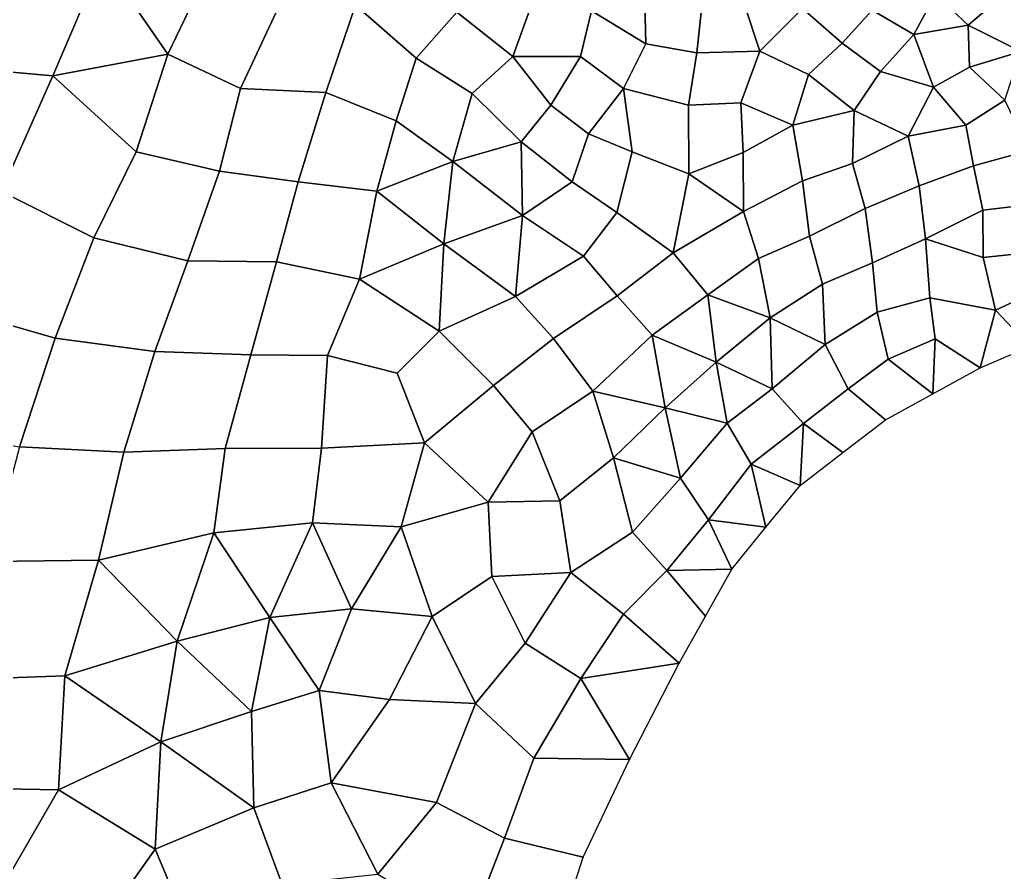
# Model space of a CAD drawing. Extents: x 391089 to 406232, y 6461839 to 6471033.
# Drawn here: x 401975.3 to 402247, y 6469359 to 6469594.2 of the extents above; entities that cross this region are included whole.
import ezdxf

# ---------------------------------------------------------------- set-up
doc = ezdxf.new("R2010")
doc.units = 0
for name, color, linetype in [('MESH_BOUND', 25, 'CONTINUOUS'), ('MESH_ELEMS', 18, 'CONTINUOUS'), ('MESH_NODES', 18, 'CONTINUOUS')]:
    doc.layers.add(name, color=color, linetype=linetype)

msp = doc.modelspace()

# ---------------------------------------------------------------- linework, layer by layer
at = {"layer": 'MESH_BOUND', "color": 25}
for points in [[(402240.329, 6469498.2, 2.571), (402254.011, 6469504.06, 2.618)], [(402227.283, 6469491.03, 2.203), (402240.329, 6469498.2, 2.571)], [(402214.239, 6469483.86, 1.941), (402227.283, 6469491.03, 2.203)], [(402202.432, 6469474.8, 1.767), (402214.239, 6469483.86, 1.941)], [(402190.647, 6469465.71, 1.743), (402202.432, 6469474.8, 1.767)], [(402181.229, 6469454.18, 1.91), (402190.647, 6469465.71, 1.743)], [(402171.823, 6469442.65, 1.991), (402181.229, 6469454.18, 1.91)], [(402164.562, 6469429.65, 2.295), (402171.823, 6469442.65, 1.991)], [(402157.3, 6469416.66, 2.506), (402164.562, 6469429.65, 2.295)], [(402143.581, 6469390.17, 1.931), (402157.3, 6469416.66, 2.506)], [(402130.835, 6469363.17, 1.652), (402143.581, 6469390.17, 1.931)], [(402121.69, 6469334.8, 1.685), (402130.835, 6469363.17, 1.652)]]:
    msp.add_polyline3d(points, dxfattribs=at)
at = {"layer": 'MESH_ELEMS', "color": 178}
for points in [[(401998.166, 6469610.77, 1.86), (401970.397, 6469611.85, 0.048), (401956.59, 6469581.18, -0.246), (401984.472, 6469578.67, 0.352)], [(401998.166, 6469610.77, 1.86), (401984.472, 6469578.67, 0.352), (402016.18, 6469584.67, 1.669), (401998.166, 6469610.77, 1.86)], [(402026.656, 6469606.54, 1.649), (401998.166, 6469610.77, 1.86), (402016.18, 6469584.67, 1.669), (402026.656, 6469606.54, 1.649)], [(402016.18, 6469584.67, 1.669), (402036.231, 6469575.18, 2.049), (402046.044, 6469596.27, 1.688), (402026.656, 6469606.54, 1.649)], [(402082.269, 6469606.38, 1.696), (402067.953, 6469598.22, 1.854), (402084.748, 6469583.57, 1.987), (402095.924, 6469596.25, 1.804)], [(402191.335, 6469597.26, 1.451), (402184.708, 6469606.45, 1.586), (402175.173, 6469598.8, 1.421), (402179.552, 6469585.48, 1.197)], [(402210.565, 6469596.81, 1.492), (402222.054, 6469590.14, 1.545), (402227.999, 6469601.21, 0.724), (402216.215, 6469605.97, 1.617)], [(402237.026, 6469592.7, 1.079), (402246.847, 6469601.13, 0.995), (402236.85, 6469608.21, 0.997), (402227.999, 6469601.21, 0.724)], [(402200.256, 6469604.4, 1.416), (402191.335, 6469597.26, 1.451), (402202.244, 6469587.71, 1.433), (402210.565, 6469596.81, 1.492)], [(402133.121, 6469596.6, 1.666), (402148.046, 6469587.51, 1.952), (402147.759, 6469602.59, 1.295), (402133.121, 6469596.6, 1.666)], [(402148.046, 6469587.51, 1.952), (402162.142, 6469585.05, 1.789), (402163.455, 6469597.06, 1.27), (402147.759, 6469602.59, 1.295)], [(402222.054, 6469590.14, 1.545), (402237.026, 6469592.7, 1.079), (402227.999, 6469601.21, 0.724), (402222.054, 6469590.14, 1.545)], [(402251.584, 6469585.41, 1.922), (402261.022, 6469595.74, 1.793), (402246.847, 6469601.13, 0.995), (402237.026, 6469592.7, 1.079)], [(402046.044, 6469596.27, 1.688), (402036.231, 6469575.18, 2.049), (402059.752, 6469574.07, 2.235), (402067.953, 6469598.22, 1.854)], [(402084.748, 6469583.57, 1.987), (402067.953, 6469598.22, 1.854), (402059.752, 6469574.07, 2.235), (402079.159, 6469566.29, 2.046)], [(402095.924, 6469596.25, 1.804), (402111.354, 6469584.01, 2.042), (402117.211, 6469600.11, 1.525), (402095.924, 6469596.25, 1.804)], [(402130.037, 6469584.07, 1.871), (402133.121, 6469596.6, 1.666), (402117.211, 6469600.11, 1.525), (402111.354, 6469584.01, 2.042)], [(402162.142, 6469585.05, 1.789), (402179.552, 6469585.48, 1.197), (402175.173, 6469598.8, 1.421), (402163.455, 6469597.06, 1.27)], [(402100.173, 6469573.84, 1.892), (402111.354, 6469584.01, 2.042), (402095.924, 6469596.25, 1.804), (402084.748, 6469583.57, 1.987)], [(402130.037, 6469584.07, 1.871), (402141.931, 6469575.22, 1.917), (402148.046, 6469587.51, 1.952), (402133.121, 6469596.6, 1.666)], [(402192.972, 6469579.04, 1.187), (402202.244, 6469587.71, 1.433), (402191.335, 6469597.26, 1.451), (402179.552, 6469585.48, 1.197)], [(402212.865, 6469579.87, 1.53), (402222.054, 6469590.14, 1.545), (402210.565, 6469596.81, 1.492), (402202.244, 6469587.71, 1.433)], [(402222.054, 6469590.14, 1.545), (402227.446, 6469575.62, 1.58), (402237.432, 6469581.06, 1.993), (402237.026, 6469592.7, 1.079)], [(402251.584, 6469585.41, 1.922), (402237.026, 6469592.7, 1.079), (402237.432, 6469581.06, 1.993), (402251.584, 6469585.41, 1.922)], [(402212.865, 6469579.87, 1.53), (402227.446, 6469575.62, 1.58), (402222.054, 6469590.14, 1.545), (402212.865, 6469579.87, 1.53)], [(402148.046, 6469587.51, 1.952), (402141.931, 6469575.22, 1.917), (402159.907, 6469570.59, 2.001), (402162.142, 6469585.05, 1.789)], [(402205.576, 6469569.16, 1.434), (402212.865, 6469579.87, 1.53), (402202.244, 6469587.71, 1.433), (402192.972, 6469579.04, 1.187)], [(402016.18, 6469584.67, 1.669), (401984.472, 6469578.67, 0.352), (402007.464, 6469557.7, 1.663), (402016.18, 6469584.67, 1.669)], [(402007.464, 6469557.7, 1.663), (402030.486, 6469552.45, 2.069), (402036.231, 6469575.18, 2.049), (402016.18, 6469584.67, 1.669)], [(402174.263, 6469571.22, 1.905), (402179.552, 6469585.48, 1.197), (402162.142, 6469585.05, 1.789), (402159.907, 6469570.59, 2.001)], [(402174.263, 6469571.22, 1.905), (402188.644, 6469565.07, 1.911), (402192.972, 6469579.04, 1.187), (402179.552, 6469585.48, 1.197)], [(402251.584, 6469585.41, 1.922), (402237.432, 6469581.06, 1.993), (402247.157, 6469571.99, 1.916), (402251.584, 6469585.41, 1.922)], [(402079.159, 6469566.29, 2.046), (402094.821, 6469555.07, 1.878), (402100.173, 6469573.84, 1.892), (402084.748, 6469583.57, 1.987)], [(402100.173, 6469573.84, 1.892), (402113.73, 6469560.49, 1.944), (402121.848, 6469570.65, 1.896), (402111.354, 6469584.01, 2.042)], [(402121.848, 6469570.65, 1.896), (402130.037, 6469584.07, 1.871), (402111.354, 6469584.01, 2.042), (402121.848, 6469570.65, 1.896)], [(402141.931, 6469575.22, 1.917), (402130.037, 6469584.07, 1.871), (402121.848, 6469570.65, 1.896), (402132.313, 6469562.75, 2.027)], [(401984.472, 6469578.67, 0.352), (401956.59, 6469581.18, -0.246), (401942.735, 6469550.46, -0.257), (401970.288, 6469546.77, 0.364)], [(402188.644, 6469565.07, 1.911), (402205.576, 6469569.16, 1.434), (402192.972, 6469579.04, 1.187), (402188.644, 6469565.07, 1.911)], [(402220.432, 6469562.02, 1.773), (402227.446, 6469575.62, 1.58), (402212.865, 6469579.87, 1.53), (402205.576, 6469569.16, 1.434)], [(402236.341, 6469565.1, 1.592), (402247.157, 6469571.99, 1.916), (402237.432, 6469581.06, 1.993), (402227.446, 6469575.62, 1.58)], [(402007.464, 6469557.7, 1.663), (401984.472, 6469578.67, 0.352), (401970.288, 6469546.77, 0.364), (401995.801, 6469534.02, 1.039)], [(402052.169, 6469549.47, 2.058), (402059.752, 6469574.07, 2.235), (402036.231, 6469575.18, 2.049), (402030.486, 6469552.45, 2.069)], [(402052.169, 6469549.47, 2.058), (402073.825, 6469546.88, 2.013), (402079.159, 6469566.29, 2.046), (402059.752, 6469574.07, 2.235)], [(402100.173, 6469573.84, 1.892), (402094.821, 6469555.07, 1.878), (402113.73, 6469560.49, 1.944), (402100.173, 6469573.84, 1.892)], [(402132.313, 6469562.75, 2.027), (402144.274, 6469557.75, 2.006), (402141.931, 6469575.22, 1.917), (402132.313, 6469562.75, 2.027)], [(402159.907, 6469570.59, 2.001), (402141.931, 6469575.22, 1.917), (402144.274, 6469557.75, 2.006), (402159.97, 6469551.67, 2.102)], [(402220.432, 6469562.02, 1.773), (402236.341, 6469565.1, 1.592), (402227.446, 6469575.62, 1.58), (402220.432, 6469562.02, 1.773)], [(402113.73, 6469560.49, 1.944), (402127.749, 6469549.47, 1.997), (402132.313, 6469562.75, 2.027), (402121.848, 6469570.65, 1.896)], [(402174.954, 6469557.56, 2.027), (402174.263, 6469571.22, 1.905), (402159.907, 6469570.59, 2.001), (402159.97, 6469551.67, 2.102)], [(402174.954, 6469557.56, 2.027), (402188.644, 6469565.07, 1.911), (402174.263, 6469571.22, 1.905), (402174.954, 6469557.56, 2.027)], [(402253.842, 6469558.12, 2.5), (402247.157, 6469571.99, 1.916), (402236.341, 6469565.1, 1.592), (402238.468, 6469553.85, 1.86)], [(402205.121, 6469554.55, 1.933), (402205.576, 6469569.16, 1.434), (402188.644, 6469565.07, 1.911), (402191.337, 6469549.77, 2.024)], [(402205.121, 6469554.55, 1.933), (402220.432, 6469562.02, 1.773), (402205.576, 6469569.16, 1.434), (402205.121, 6469554.55, 1.933)], [(402079.159, 6469566.29, 2.046), (402073.825, 6469546.88, 2.013), (402094.821, 6469555.07, 1.878), (402079.159, 6469566.29, 2.046)], [(402127.749, 6469549.47, 1.997), (402140.055, 6469540.98, 1.917), (402144.274, 6469557.75, 2.006), (402132.313, 6469562.75, 2.027)], [(402174.954, 6469557.56, 2.027), (402175.079, 6469541.3, 2.051), (402191.337, 6469549.77, 2.024), (402188.644, 6469565.07, 1.911)], [(402220.432, 6469562.02, 1.773), (402223.535, 6469548.36, 1.899), (402238.468, 6469553.85, 1.86), (402236.341, 6469565.1, 1.592)], [(402114.063, 6469540.18, 1.817), (402113.73, 6469560.49, 1.944), (402094.821, 6469555.07, 1.878), (402114.063, 6469540.18, 1.817)], [(402113.73, 6469560.49, 1.944), (402114.063, 6469540.18, 1.817), (402127.749, 6469549.47, 1.997), (402113.73, 6469560.49, 1.944)], [(402205.121, 6469554.55, 1.933), (402208.632, 6469542.13, 1.923), (402223.535, 6469548.36, 1.899), (402220.432, 6469562.02, 1.773)], [(402021.69, 6469527.69, 0.858), (402030.486, 6469552.45, 2.069), (402007.464, 6469557.7, 1.663), (401995.801, 6469534.02, 1.039)], [(402159.97, 6469551.67, 2.102), (402144.274, 6469557.75, 2.006), (402140.055, 6469540.98, 1.917), (402155.654, 6469529.84, 2.07)], [(402159.97, 6469551.67, 2.102), (402175.079, 6469541.3, 2.051), (402174.954, 6469557.56, 2.027), (402159.97, 6469551.67, 2.102)], [(402238.468, 6469553.85, 1.86), (402241.044, 6469541.67, 1.828), (402253.564, 6469543.08, 1.829), (402253.842, 6469558.12, 2.5)], [(402092.33, 6469532.34, 1.814), (402094.821, 6469555.07, 1.878), (402073.825, 6469546.88, 2.013), (402092.33, 6469532.34, 1.814)], [(402092.33, 6469532.34, 1.814), (402114.063, 6469540.18, 1.817), (402094.821, 6469555.07, 1.878), (402092.33, 6469532.34, 1.814)], [(402208.632, 6469542.13, 1.923), (402205.121, 6469554.55, 1.933), (402191.337, 6469549.77, 2.024), (402193.259, 6469534.46, 1.922)], [(402046.169, 6469527.41, 1.859), (402052.169, 6469549.47, 2.058), (402030.486, 6469552.45, 2.069), (402021.69, 6469527.69, 0.858)], [(402175.079, 6469541.3, 2.051), (402159.97, 6469551.67, 2.102), (402155.654, 6469529.84, 2.07), (402175.079, 6469541.3, 2.051)], [(402241.044, 6469541.67, 1.828), (402238.468, 6469553.85, 1.86), (402223.535, 6469548.36, 1.899), (402225.212, 6469533.78, 2.008)], [(402069.053, 6469522.61, 1.661), (402073.825, 6469546.88, 2.013), (402052.169, 6469549.47, 2.058), (402046.169, 6469527.41, 1.859)], [(402130.848, 6469528.99, 1.986), (402140.055, 6469540.98, 1.917), (402127.749, 6469549.47, 1.997), (402114.063, 6469540.18, 1.817)], [(402175.079, 6469541.3, 2.051), (402179.184, 6469528.34, 2.112), (402193.259, 6469534.46, 1.922), (402191.337, 6469549.77, 2.024)], [(401985.065, 6469506.35, 0.993), (401995.801, 6469534.02, 1.039), (401970.288, 6469546.77, 0.364), (401957.584, 6469514.28, 0.37)], [(402069.053, 6469522.61, 1.661), (402092.33, 6469532.34, 1.814), (402073.825, 6469546.88, 2.013), (402069.053, 6469522.61, 1.661)], [(402225.212, 6469533.78, 2.008), (402223.535, 6469548.36, 1.899), (402208.632, 6469542.13, 1.923), (402210.599, 6469527.16, 1.952)], [(402140.055, 6469540.98, 1.917), (402130.848, 6469528.99, 1.986), (402140.207, 6469518.03, 2.099), (402155.654, 6469529.84, 2.07)], [(402155.654, 6469529.84, 2.07), (402165.201, 6469518.31, 1.914), (402179.184, 6469528.34, 2.112), (402175.079, 6469541.3, 2.051)], [(402210.599, 6469527.16, 1.952), (402208.632, 6469542.13, 1.923), (402193.259, 6469534.46, 1.922), (402196.794, 6469521.28, 2.008)], [(402241.044, 6469541.67, 1.828), (402225.212, 6469533.78, 2.008), (402241.155, 6469528.61, 2.32), (402241.044, 6469541.67, 1.828)], [(402254.186, 6469529.95, 2.296), (402253.564, 6469543.08, 1.829), (402241.044, 6469541.67, 1.828), (402241.155, 6469528.61, 2.32)], [(402112.119, 6469517.83, 2.308), (402114.063, 6469540.18, 1.817), (402092.33, 6469532.34, 1.814), (402112.119, 6469517.83, 2.308)], [(402112.119, 6469517.83, 2.308), (402130.848, 6469528.99, 1.986), (402114.063, 6469540.18, 1.817), (402112.119, 6469517.83, 2.308)], [(402012.598, 6469502.63, 0.788), (402021.69, 6469527.69, 0.858), (401995.801, 6469534.02, 1.039), (401985.065, 6469506.35, 0.993)], [(402196.794, 6469521.28, 2.008), (402193.259, 6469534.46, 1.922), (402179.184, 6469528.34, 2.112), (402182.431, 6469511.95, 1.918)], [(402226.469, 6469517.51, 2.085), (402225.212, 6469533.78, 2.008), (402210.599, 6469527.16, 1.952), (402211.938, 6469513.48, 1.727)], [(402241.155, 6469528.61, 2.32), (402225.212, 6469533.78, 2.008), (402226.469, 6469517.51, 2.085), (402244.54, 6469514.08, 2.09)], [(402091.024, 6469508.25, 2.062), (402092.33, 6469532.34, 1.814), (402069.053, 6469522.61, 1.661), (402091.024, 6469508.25, 2.062)], [(402112.119, 6469517.83, 2.308), (402092.33, 6469532.34, 1.814), (402091.024, 6469508.25, 2.062), (402112.119, 6469517.83, 2.308)], [(402165.201, 6469518.31, 1.914), (402155.654, 6469529.84, 2.07), (402140.207, 6469518.03, 2.099), (402149.837, 6469507.19, 1.85)], [(402254.186, 6469529.95, 2.296), (402241.155, 6469528.61, 2.32), (402244.54, 6469514.08, 2.09), (402257.286, 6469519.93, 2.241)], [(402039.13, 6469501.79, 0.945), (402046.169, 6469527.41, 1.859), (402021.69, 6469527.69, 0.858), (402012.598, 6469502.63, 0.788)], [(402060.246, 6469501.58, 1.85), (402069.053, 6469522.61, 1.661), (402046.169, 6469527.41, 1.859), (402039.13, 6469501.79, 0.945)], [(402122.58, 6469506.29, 2.2), (402140.207, 6469518.03, 2.099), (402130.848, 6469528.99, 1.986), (402112.119, 6469517.83, 2.308)], [(402165.201, 6469518.31, 1.914), (402182.431, 6469511.95, 1.918), (402179.184, 6469528.34, 2.112), (402165.201, 6469518.31, 1.914)], [(402211.938, 6469513.48, 1.727), (402210.599, 6469527.16, 1.952), (402196.794, 6469521.28, 2.008), (402197.569, 6469504.62, 1.492)], [(402091.024, 6469508.25, 2.062), (402069.053, 6469522.61, 1.661), (402060.246, 6469501.58, 1.85), (402079.497, 6469496.7, 2.1)], [(402197.569, 6469504.62, 1.492), (402196.794, 6469521.28, 2.008), (402182.431, 6469511.95, 1.918), (402197.569, 6469504.62, 1.492)], [(402254.011, 6469504.06, 2.618), (402267.692, 6469509.93, 2.604), (402257.286, 6469519.93, 2.241), (402244.54, 6469514.08, 2.09)], [(402112.119, 6469517.83, 2.308), (402091.024, 6469508.25, 2.062), (402106.048, 6469493.25, 2.087), (402122.58, 6469506.29, 2.2)], [(402149.837, 6469507.19, 1.85), (402140.207, 6469518.03, 2.099), (402122.58, 6469506.29, 2.2), (402133.476, 6469491.74, 2.079)], [(402149.837, 6469507.19, 1.85), (402167.464, 6469499.7, 1.802), (402165.201, 6469518.31, 1.914), (402149.837, 6469507.19, 1.85)], [(402167.464, 6469499.7, 1.802), (402182.431, 6469511.95, 1.918), (402165.201, 6469518.31, 1.914), (402167.464, 6469499.7, 1.802)], [(402211.938, 6469513.48, 1.727), (402214.944, 6469500.56, 1.481), (402227.923, 6469506.14, 1.815), (402226.469, 6469517.51, 2.085)], [(402244.54, 6469514.08, 2.09), (402226.469, 6469517.51, 2.085), (402227.923, 6469506.14, 1.815), (402240.329, 6469498.2, 2.571)], [(401975.229, 6469476.34, 1.684), (401985.065, 6469506.35, 0.993), (401957.584, 6469514.28, 0.37), (401945.899, 6469481.39, 1.529)], [(402254.011, 6469504.06, 2.618), (402244.54, 6469514.08, 2.09), (402240.329, 6469498.2, 2.571), (402254.011, 6469504.06, 2.618)], [(402167.464, 6469499.7, 1.802), (402182.925, 6469492.35, 1.457), (402182.431, 6469511.95, 1.918), (402167.464, 6469499.7, 1.802)], [(402182.431, 6469511.95, 1.918), (402182.925, 6469492.35, 1.457), (402197.569, 6469504.62, 1.492), (402182.431, 6469511.95, 1.918)], [(402214.944, 6469500.56, 1.481), (402211.938, 6469513.48, 1.727), (402197.569, 6469504.62, 1.492), (402203.952, 6469492.39, 1.336)], [(402106.048, 6469493.25, 2.087), (402091.024, 6469508.25, 2.062), (402079.497, 6469496.7, 2.1), (402087.061, 6469477.48, 1.828)], [(402004.083, 6469474.86, 1.871), (402012.598, 6469502.63, 0.788), (401985.065, 6469506.35, 0.993), (401975.229, 6469476.34, 1.684)], [(402133.476, 6469491.74, 2.079), (402122.58, 6469506.29, 2.2), (402106.048, 6469493.25, 2.087), (402116.738, 6469480.54, 1.789)], [(402149.837, 6469507.19, 1.85), (402133.476, 6469491.74, 2.079), (402153.454, 6469487.09, 1.853), (402149.837, 6469507.19, 1.85)], [(402149.837, 6469507.19, 1.85), (402153.454, 6469487.09, 1.853), (402167.464, 6469499.7, 1.802), (402149.837, 6469507.19, 1.85)], [(402214.944, 6469500.56, 1.481), (402227.283, 6469491.03, 2.203), (402227.923, 6469506.14, 1.815), (402214.944, 6469500.56, 1.481)], [(402227.283, 6469491.03, 2.203), (402240.329, 6469498.2, 2.571), (402227.923, 6469506.14, 1.815), (402227.283, 6469491.03, 2.203)], [(402182.925, 6469492.35, 1.457), (402191.636, 6469482.79, 1.404), (402203.952, 6469492.39, 1.336), (402197.569, 6469504.62, 1.492)], [(402012.598, 6469502.63, 0.788), (402004.083, 6469474.86, 1.871), (402032.051, 6469475.95, 2.109), (402039.13, 6469501.79, 0.945)], [(402058.568, 6469475.98, 2.243), (402060.246, 6469501.58, 1.85), (402039.13, 6469501.79, 0.945), (402032.051, 6469475.95, 2.109)], [(402058.568, 6469475.98, 2.243), (402087.061, 6469477.48, 1.828), (402079.497, 6469496.7, 2.1), (402060.246, 6469501.58, 1.85)], [(402214.239, 6469483.86, 1.941), (402227.283, 6469491.03, 2.203), (402214.944, 6469500.56, 1.481), (402203.952, 6469492.39, 1.336)], [(402167.464, 6469499.7, 1.802), (402153.454, 6469487.09, 1.853), (402170.505, 6469482.93, 1.608), (402167.464, 6469499.7, 1.802)], [(402167.464, 6469499.7, 1.802), (402170.505, 6469482.93, 1.608), (402182.925, 6469492.35, 1.457), (402167.464, 6469499.7, 1.802)], [(402116.738, 6469480.54, 1.789), (402106.048, 6469493.25, 2.087), (402087.061, 6469477.48, 1.828), (402104.547, 6469461.15, 1.709)], [(402191.636, 6469482.79, 1.404), (402182.925, 6469492.35, 1.457), (402170.505, 6469482.93, 1.608), (402177.149, 6469471.59, 1.52)], [(402203.952, 6469492.39, 1.336), (402191.636, 6469482.79, 1.404), (402202.432, 6469474.8, 1.767), (402214.239, 6469483.86, 1.941)], [(402139.138, 6469473.33, 1.717), (402133.476, 6469491.74, 2.079), (402116.738, 6469480.54, 1.789), (402124.384, 6469461.45, 1.476)], [(402133.476, 6469491.74, 2.079), (402139.138, 6469473.33, 1.717), (402153.454, 6469487.09, 1.853), (402133.476, 6469491.74, 2.079)], [(402153.454, 6469487.09, 1.853), (402139.138, 6469473.33, 1.717), (402157.642, 6469467.77, 1.448), (402153.454, 6469487.09, 1.853)], [(402170.505, 6469482.93, 1.608), (402153.454, 6469487.09, 1.853), (402157.642, 6469467.77, 1.448), (402170.505, 6469482.93, 1.608)], [(402157.642, 6469467.77, 1.448), (402165.406, 6469456.21, 1.738), (402177.149, 6469471.59, 1.52), (402170.505, 6469482.93, 1.608)], [(402190.647, 6469465.71, 1.743), (402191.636, 6469482.79, 1.404), (402177.149, 6469471.59, 1.52), (402190.647, 6469465.71, 1.743)], [(402190.647, 6469465.71, 1.743), (402202.432, 6469474.8, 1.767), (402191.636, 6469482.79, 1.404), (402190.647, 6469465.71, 1.743)], [(402124.384, 6469461.45, 1.476), (402116.738, 6469480.54, 1.789), (402104.547, 6469461.15, 1.709), (402124.384, 6469461.45, 1.476)], [(401975.229, 6469476.34, 1.684), (401966.862, 6469444.78, 1.694), (401997.045, 6469445.14, 1.703), (402004.083, 6469474.86, 1.871)], [(402028.927, 6469452.68, 1.61), (402032.051, 6469475.95, 2.109), (402004.083, 6469474.86, 1.871), (401997.045, 6469445.14, 1.703)], [(402056.13, 6469455.39, 2.638), (402058.568, 6469475.98, 2.243), (402032.051, 6469475.95, 2.109), (402028.927, 6469452.68, 1.61)], [(402080.616, 6469454.31, 1.933), (402087.061, 6469477.48, 1.828), (402058.568, 6469475.98, 2.243), (402056.13, 6469455.39, 2.638)], [(402104.547, 6469461.15, 1.709), (402087.061, 6469477.48, 1.828), (402080.616, 6469454.31, 1.933), (402104.547, 6469461.15, 1.709)], [(402144.397, 6469452.81, 1.37), (402139.138, 6469473.33, 1.717), (402124.384, 6469461.45, 1.476), (402127.358, 6469441.75, 1.273)], [(402157.642, 6469467.77, 1.448), (402139.138, 6469473.33, 1.717), (402144.397, 6469452.81, 1.37), (402157.642, 6469467.77, 1.448)], [(402181.229, 6469454.18, 1.91), (402177.149, 6469471.59, 1.52), (402165.406, 6469456.21, 1.738), (402181.229, 6469454.18, 1.91)], [(402177.149, 6469471.59, 1.52), (402181.229, 6469454.18, 1.91), (402190.647, 6469465.71, 1.743), (402177.149, 6469471.59, 1.52)], [(402165.406, 6469456.21, 1.738), (402157.642, 6469467.77, 1.448), (402144.397, 6469452.81, 1.37), (402153.918, 6469442.25, 1.923)], [(402105.591, 6469440.62, 1.146), (402104.547, 6469461.15, 1.709), (402080.616, 6469454.31, 1.933), (402089.09, 6469429.53, 1.493)], [(402124.384, 6469461.45, 1.476), (402104.547, 6469461.15, 1.709), (402105.591, 6469440.62, 1.146), (402127.358, 6469441.75, 1.273)], [(402044.361, 6469429.28, 0.934), (402056.13, 6469455.39, 2.638), (402028.927, 6469452.68, 1.61), (402044.361, 6469429.28, 0.934)], [(402066.884, 6469431.67, 1.287), (402056.13, 6469455.39, 2.638), (402044.361, 6469429.28, 0.934), (402066.884, 6469431.67, 1.287)], [(402066.884, 6469431.67, 1.287), (402080.616, 6469454.31, 1.933), (402056.13, 6469455.39, 2.638), (402066.884, 6469431.67, 1.287)], [(402066.884, 6469431.67, 1.287), (402089.09, 6469429.53, 1.493), (402080.616, 6469454.31, 1.933), (402066.884, 6469431.67, 1.287)], [(402165.406, 6469456.21, 1.738), (402153.918, 6469442.25, 1.923), (402171.823, 6469442.65, 1.991), (402165.406, 6469456.21, 1.738)], [(402165.406, 6469456.21, 1.738), (402171.823, 6469442.65, 1.991), (402181.229, 6469454.18, 1.91), (402165.406, 6469456.21, 1.738)], [(401997.045, 6469445.14, 1.703), (402018.786, 6469422.75, 1.652), (402028.927, 6469452.68, 1.61), (401997.045, 6469445.14, 1.703)], [(402028.927, 6469452.68, 1.61), (402018.786, 6469422.75, 1.652), (402044.361, 6469429.28, 0.934), (402028.927, 6469452.68, 1.61)], [(402141.884, 6469430.22, 1.674), (402153.918, 6469442.25, 1.923), (402144.397, 6469452.81, 1.37), (402127.358, 6469441.75, 1.273)], [(401966.862, 6469444.78, 1.694), (401959.135, 6469412.2, 1.495), (401987.802, 6469413.21, 1.312), (401997.045, 6469445.14, 1.703)], [(401997.045, 6469445.14, 1.703), (401987.802, 6469413.21, 1.312), (402018.786, 6469422.75, 1.652), (401997.045, 6469445.14, 1.703)], [(402114.821, 6469422.18, 1.526), (402105.591, 6469440.62, 1.146), (402089.09, 6469429.53, 1.493), (402101.076, 6469405.59, 2.116)], [(402105.591, 6469440.62, 1.146), (402114.821, 6469422.18, 1.526), (402127.358, 6469441.75, 1.273), (402105.591, 6469440.62, 1.146)], [(402130.137, 6469412.48, 1.794), (402141.884, 6469430.22, 1.674), (402127.358, 6469441.75, 1.273), (402114.821, 6469422.18, 1.526)], [(402164.562, 6469429.65, 2.295), (402153.918, 6469442.25, 1.923), (402141.884, 6469430.22, 1.674), (402157.3, 6469416.66, 2.506)], [(402153.918, 6469442.25, 1.923), (402164.562, 6469429.65, 2.295), (402171.823, 6469442.65, 1.991), (402153.918, 6469442.25, 1.923)], [(402066.884, 6469431.67, 1.287), (402044.361, 6469429.28, 0.934), (402057.938, 6469409.14, 1.084), (402066.884, 6469431.67, 1.287)], [(402077.405, 6469406.71, 1.813), (402089.09, 6469429.53, 1.493), (402066.884, 6469431.67, 1.287), (402057.938, 6469409.14, 1.084)], [(402089.09, 6469429.53, 1.493), (402077.405, 6469406.71, 1.813), (402101.076, 6469405.59, 2.116), (402089.09, 6469429.53, 1.493)], [(402141.884, 6469430.22, 1.674), (402130.137, 6469412.48, 1.794), (402157.3, 6469416.66, 2.506), (402141.884, 6469430.22, 1.674)], [(402039.291, 6469403.35, 1.138), (402044.361, 6469429.28, 0.934), (402018.786, 6469422.75, 1.652), (402039.291, 6469403.35, 1.138)], [(402039.291, 6469403.35, 1.138), (402057.938, 6469409.14, 1.084), (402044.361, 6469429.28, 0.934), (402039.291, 6469403.35, 1.138)], [(402018.786, 6469422.75, 1.652), (401987.802, 6469413.21, 1.312), (402014.284, 6469394.98, 1.042), (402018.786, 6469422.75, 1.652)], [(402018.786, 6469422.75, 1.652), (402014.284, 6469394.98, 1.042), (402039.291, 6469403.35, 1.138), (402018.786, 6469422.75, 1.652)], [(402117.15, 6469390.47, 1.983), (402130.137, 6469412.48, 1.794), (402114.821, 6469422.18, 1.526), (402101.076, 6469405.59, 2.116)], [(402143.581, 6469390.17, 1.931), (402157.3, 6469416.66, 2.506), (402130.137, 6469412.48, 1.794), (402143.581, 6469390.17, 1.931)], [(401986.04, 6469381.73, 0.954), (401987.802, 6469413.21, 1.312), (401959.135, 6469412.2, 1.495), (401955.681, 6469382.35, 1.117)], [(401986.04, 6469381.73, 0.954), (402014.284, 6469394.98, 1.042), (401987.802, 6469413.21, 1.312), (401986.04, 6469381.73, 0.954)], [(402130.137, 6469412.48, 1.794), (402117.15, 6469390.47, 1.983), (402143.581, 6469390.17, 1.931), (402130.137, 6469412.48, 1.794)], [(402061.304, 6469383.72, 1.242), (402057.938, 6469409.14, 1.084), (402039.291, 6469403.35, 1.138), (402039.907, 6469376.79, 0.706)], [(402061.304, 6469383.72, 1.242), (402077.405, 6469406.71, 1.813), (402057.938, 6469409.14, 1.084), (402061.304, 6469383.72, 1.242)], [(402090.367, 6469378.25, 1.049), (402101.076, 6469405.59, 2.116), (402077.405, 6469406.71, 1.813), (402061.304, 6469383.72, 1.242)], [(402090.367, 6469378.25, 1.049), (402109.103, 6469368.46, 1.56), (402117.15, 6469390.47, 1.983), (402101.076, 6469405.59, 2.116)], [(402014.284, 6469394.98, 1.042), (402039.907, 6469376.79, 0.706), (402039.291, 6469403.35, 1.138), (402014.284, 6469394.98, 1.042)], [(402014.284, 6469394.98, 1.042), (401986.04, 6469381.73, 0.954), (402012.682, 6469365.35, 0.664), (402014.284, 6469394.98, 1.042)], [(402014.284, 6469394.98, 1.042), (402012.682, 6469365.35, 0.664), (402039.907, 6469376.79, 0.706), (402014.284, 6469394.98, 1.042)], [(402130.835, 6469363.17, 1.652), (402143.581, 6469390.17, 1.931), (402117.15, 6469390.47, 1.983), (402109.103, 6469368.46, 1.56)], [(402061.304, 6469383.72, 1.242), (402039.907, 6469376.79, 0.706), (402047.703, 6469355.61, 0.421), (402074.115, 6469358.53, 0.876)], [(402061.304, 6469383.72, 1.242), (402074.115, 6469358.53, 0.876), (402090.367, 6469378.25, 1.049), (402061.304, 6469383.72, 1.242)], [(401986.04, 6469381.73, 0.954), (401955.681, 6469382.35, 1.117), (401970.607, 6469355.03, 0.756), (401986.04, 6469381.73, 0.954)], [(401970.607, 6469355.03, 0.756), (401996.44, 6469342.42, 0.651), (402012.682, 6469365.35, 0.664), (401986.04, 6469381.73, 0.954)], [(402074.115, 6469358.53, 0.876), (402099.335, 6469343.37, 0.723), (402109.103, 6469368.46, 1.56), (402090.367, 6469378.25, 1.049)], [(402047.703, 6469355.61, 0.421), (402039.907, 6469376.79, 0.706), (402012.682, 6469365.35, 0.664), (402023.586, 6469339.43, 0.771)], [(402109.103, 6469368.46, 1.56), (402099.335, 6469343.37, 0.723), (402121.69, 6469334.8, 1.685), (402130.835, 6469363.17, 1.652)], [(402023.586, 6469339.43, 0.771), (402012.682, 6469365.35, 0.664), (401996.44, 6469342.42, 0.651), (402023.586, 6469339.43, 0.771)]]:
    msp.add_3dface(points, dxfattribs=at)
at = {"layer": 'MESH_NODES', "color": 18}
for p in [(402237.026, 6469592.7, 1.079), (402222.054, 6469590.14, 1.545), (402148.046, 6469587.51, 1.952), (402202.244, 6469587.71, 1.433), (402016.18, 6469584.67, 1.669), (402162.142, 6469585.05, 1.789), (402179.552, 6469585.48, 1.197), (402084.748, 6469583.57, 1.987), (402111.354, 6469584.01, 2.042), (402130.037, 6469584.07, 1.871), (402192.972, 6469579.04, 1.187), (402212.865, 6469579.87, 1.53), (402237.432, 6469581.06, 1.993), (401984.472, 6469578.67, 0.352), (402036.231, 6469575.18, 2.049), (402059.752, 6469574.07, 2.235), (402100.173, 6469573.84, 1.892), (402141.931, 6469575.22, 1.917), (402227.446, 6469575.62, 1.58), (402121.848, 6469570.65, 1.896), (402159.907, 6469570.59, 2.001), (402174.263, 6469571.22, 1.905), (402205.576, 6469569.16, 1.434), (402079.159, 6469566.29, 2.046), (402132.313, 6469562.75, 2.027), (402188.644, 6469565.07, 1.911), (402236.341, 6469565.1, 1.592), (402113.73, 6469560.49, 1.944), (402220.432, 6469562.02, 1.773), (402007.464, 6469557.7, 1.663), (402144.274, 6469557.75, 2.006), (402174.954, 6469557.56, 2.027), (402094.821, 6469555.07, 1.878), (402205.121, 6469554.55, 1.933), (402030.486, 6469552.45, 2.069), (402159.97, 6469551.67, 2.102), (402238.468, 6469553.85, 1.86), (402052.169, 6469549.47, 2.058), (402127.749, 6469549.47, 1.997), (402191.337, 6469549.77, 2.024), (402073.825, 6469546.88, 2.013), (402223.535, 6469548.36, 1.899), (402140.055, 6469540.98, 1.917), (402175.079, 6469541.3, 2.051), (402208.632, 6469542.13, 1.923), (402241.044, 6469541.67, 1.828), (402114.063, 6469540.18, 1.817), (401995.801, 6469534.02, 1.039), (402193.259, 6469534.46, 1.922), (402225.212, 6469533.78, 2.008), (402092.33, 6469532.34, 1.814), (402155.654, 6469529.84, 2.07), (402021.69, 6469527.69, 0.858), (402046.169, 6469527.41, 1.859), (402130.848, 6469528.99, 1.986), (402179.184, 6469528.34, 2.112), (402210.599, 6469527.16, 1.952), (402241.155, 6469528.61, 2.32), (402069.053, 6469522.61, 1.661), (402196.794, 6469521.28, 2.008), (402112.119, 6469517.83, 2.308), (402140.207, 6469518.03, 2.099), (402165.201, 6469518.31, 1.914), (402226.469, 6469517.51, 2.085), (402244.54, 6469514.08, 2.09), (402182.431, 6469511.95, 1.918), (402211.938, 6469513.48, 1.727), (402091.024, 6469508.25, 2.062), (401985.065, 6469506.35, 0.993), (402122.58, 6469506.29, 2.2), (402149.837, 6469507.19, 1.85), (402227.923, 6469506.14, 1.815), (402197.569, 6469504.62, 1.492), (402012.598, 6469502.63, 0.788), (402039.13, 6469501.79, 0.945), (402060.246, 6469501.58, 1.85), (402214.944, 6469500.56, 1.481), (402167.464, 6469499.7, 1.802), (402240.329, 6469498.2, 2.571), (402079.497, 6469496.7, 2.1), (402106.048, 6469493.25, 2.087), (402182.925, 6469492.35, 1.457), (402203.952, 6469492.39, 1.336), (402133.476, 6469491.74, 2.079), (402227.283, 6469491.03, 2.203), (402153.454, 6469487.09, 1.853), (402214.239, 6469483.86, 1.941), (402170.505, 6469482.93, 1.608), (402191.636, 6469482.79, 1.404), (402116.738, 6469480.54, 1.789), (402032.051, 6469475.95, 2.109), (402058.568, 6469475.98, 2.243), (402087.061, 6469477.48, 1.828), (402004.083, 6469474.86, 1.871), (402139.138, 6469473.33, 1.717), (402202.432, 6469474.8, 1.767), (402177.149, 6469471.59, 1.52), (402157.642, 6469467.77, 1.448), (402190.647, 6469465.71, 1.743), (402104.547, 6469461.15, 1.709), (402124.384, 6469461.45, 1.476), (402056.13, 6469455.39, 2.638), (402080.616, 6469454.31, 1.933), (402165.406, 6469456.21, 1.738), (402181.229, 6469454.18, 1.91), (402028.927, 6469452.68, 1.61), (402144.397, 6469452.81, 1.37), (401997.045, 6469445.14, 1.703), (402105.591, 6469440.62, 1.146), (402127.358, 6469441.75, 1.273), (402153.918, 6469442.25, 1.923), (402171.823, 6469442.65, 1.991), (402066.884, 6469431.67, 1.287), (402089.09, 6469429.53, 1.493), (402141.884, 6469430.22, 1.674), (402164.562, 6469429.65, 2.295), (402044.361, 6469429.28, 0.934), (402018.786, 6469422.75, 1.652), (402114.821, 6469422.18, 1.526), (402157.3, 6469416.66, 2.506), (401987.802, 6469413.21, 1.312), (402130.137, 6469412.48, 1.794), (402057.938, 6469409.14, 1.084), (402077.405, 6469406.71, 1.813), (402101.076, 6469405.59, 2.116), (402039.291, 6469403.35, 1.138), (402014.284, 6469394.98, 1.042), (402117.15, 6469390.47, 1.983), (402143.581, 6469390.17, 1.931), (402061.304, 6469383.72, 1.242), (401986.04, 6469381.73, 0.954), (402090.367, 6469378.25, 1.049), (402039.907, 6469376.79, 0.706), (402109.103, 6469368.46, 1.56), (402012.682, 6469365.35, 0.664), (402130.835, 6469363.17, 1.652)]:
    msp.add_point(p, dxfattribs=at)

doc.saveas('drawing.dxf')
